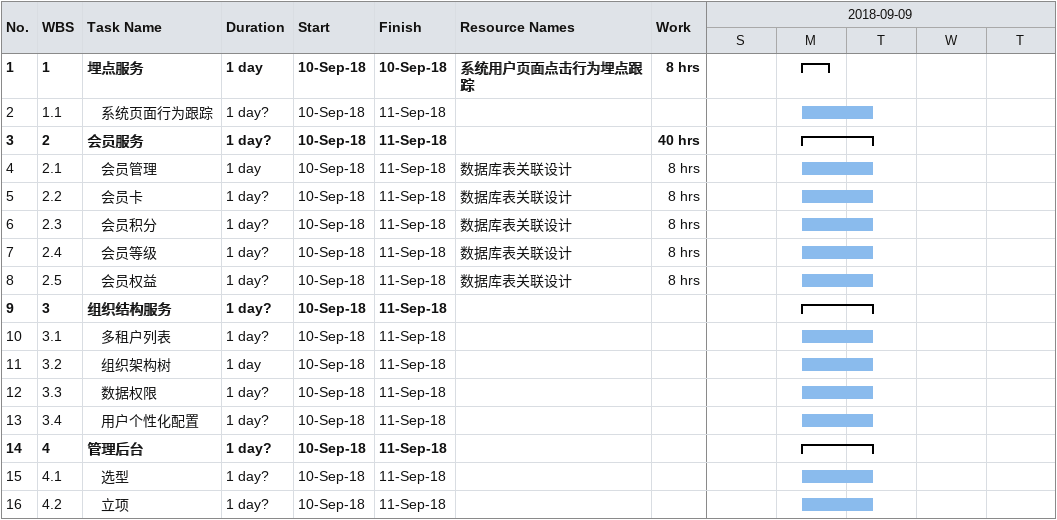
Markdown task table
| ID | WBS | Task | Duration | Start | Finish | Resources | Work (h) |
|---|---|---|---|---|---|---|---|
| 1 | 1 | **埋点服务** | 1d | 2018-09-10 | 2018-09-10 | 系统用户页面点击行为埋点跟踪 | 8 |
| 2 | 1.1 | 系统页面行为跟踪 | 1d? | 2018-09-10 | 2018-09-11 |  |  |
| 3 | 2 | **会员服务** | 1d? | 2018-09-10 | 2018-09-11 |  | 40 |
| 4 | 2.1 | 会员管理 | 1d | 2018-09-10 | 2018-09-11 | 数据库表关联设计 | 8 |
| 5 | 2.2 | 会员卡 | 1d? | 2018-09-10 | 2018-09-11 | 数据库表关联设计 | 8 |
| 6 | 2.3 | 会员积分 | 1d? | 2018-09-10 | 2018-09-11 | 数据库表关联设计 | 8 |
| 7 | 2.4 | 会员等级 | 1d? | 2018-09-10 | 2018-09-11 | 数据库表关联设计 | 8 |
| 8 | 2.5 | 会员权益 | 1d? | 2018-09-10 | 2018-09-11 | 数据库表关联设计 | 8 |
| 9 | 3 | **组织结构服务** | 1d? | 2018-09-10 | 2018-09-11 |  |  |
| 10 | 3.1 | 多租户列表 | 1d? | 2018-09-10 | 2018-09-11 |  |  |
| 11 | 3.2 | 组织架构树 | 1d | 2018-09-10 | 2018-09-11 |  |  |
| 12 | 3.3 | 数据权限 | 1d? | 2018-09-10 | 2018-09-11 |  |  |
| 13 | 3.4 | 用户个性化配置 | 1d? | 2018-09-10 | 2018-09-11 |  |  |
| 14 | 4 | **管理后台** | 1d? | 2018-09-10 | 2018-09-11 |  |  |
| 15 | 4.1 | 选型 | 1d? | 2018-09-10 | 2018-09-11 |  |  |
| 16 | 4.2 | 立项 | 1d? | 2018-09-10 | 2018-09-11 |  |  |
